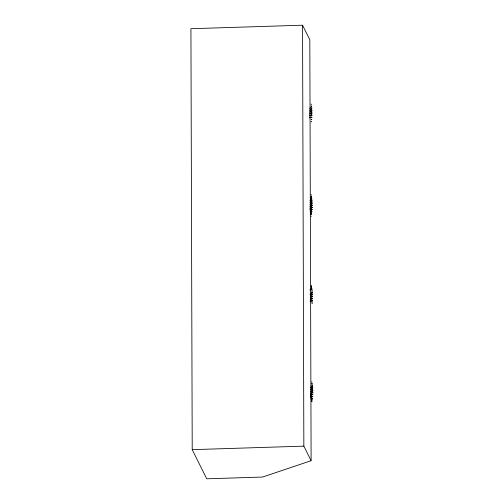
<?xml version="1.0" encoding="UTF-8"?>
<svg xmlns="http://www.w3.org/2000/svg" width="504" height="504" viewBox="0 0 504 504"><rect width="100%" height="100%" fill="white"/><g stroke="black" fill="none" stroke-linecap="round" stroke-linejoin="round"><path stroke-width="0.76" d="M309.96 110.237L311.926 108.832L311.428 108.083M310.243 202.595L312.31 200.894L310.269 200.082M309.922 294.229L312.493 292.396L311.995 291.646M312.606 388.036L312.178 387.664M310.823 389.592L312.889 387.891L310.842 387.078M310.905 214.452L311.472 206.646L310.855 199.25M311.478 401.449L311.888 389.863M311.863 382.252L311.863 381.679M311.226 195.357L311.22 194.594M311.875 400.844L312.392 401.071L311.837 401.102M312.637 387.948L310.647 389.403M311.226 286.499L311.245 285.9M311.428 286.669L311.264 285.604M311.252 104.99L311.214 104.07M311.346 197.171L311.176 196.554M311.919 384.168L311.856 383.594M312.108 384.344L312.341 383.802L311.856 383.311M310.451 198.425L311.718 197.07L311.277 196.314M309.998 289.989L311.756 288.212L311.333 287.721M310.187 290.172L311.957 288.37L311.428 287.482M311.371 106.766L311.207 106.237M311.938 290.329L311.882 289.844L310.206 289.391M312.121 290.512L312.108 289.674L310.307 289.157M309.765 108.461L311.705 106.791L311.188 105.966M310.464 200.126L311.787 198.979L311.371 198.557M310.048 200.812L311.989 199.143L311.472 198.324M310.445 387.626L312.367 385.976L311.945 385.554M310.628 387.809L312.562 386.146L312.052 385.321M309.784 110.048L311.737 108.656L311.315 108.31M310.067 202.406L312.058 200.951L310.155 200.308M310.351 293.612L312.304 292.219L311.882 291.873M309.758 111.957L311.938 110.641L311.453 110.471M309.922 112.153L312.058 110.93L311.579 110.25M310.042 204.309L312.222 202.999L310.3 202.488M310.212 204.504L312.448 203.081L310.414 202.268M310.325 295.52L312.505 294.204L312.02 294.034M310.489 295.716L312.625 294.493L312.14 293.813M310.615 391.306L312.795 390.071L310.873 389.485M310.785 391.501L313.028 390.077L310.993 389.264M309.626 113.866L311.982 112.89L311.567 112.694M309.784 114.068L312.108 113.066L311.567 112.442M309.91 206.224L312.266 205.241L310.414 204.731M310.067 206.419L312.499 205.235L310.414 204.479M310.187 297.429L312.562 296.352L312.133 296.257M310.351 297.631L312.675 296.629L312.133 296.006M310.483 393.221L312.858 392.144L310.987 391.728M310.647 393.416L313.079 392.238L310.987 391.476M311.113 460.706L262.565 477.042L206.747 478.8L192.219 449.656L190.922 28.715L302.551 25.2L309.815 39.772L311.113 460.706L303.849 446.135L302.551 25.2M309.677 115.681L311.957 115.12L311.522 114.931M309.67 115.933L312.115 115.195L311.535 114.679M309.96 208.032L312.241 207.472L310.369 206.987M309.954 208.291L312.461 207.428L310.376 206.734M310.243 299.244L312.524 298.683L312.089 298.494M310.231 299.496L312.675 298.759L312.102 298.242M310.54 395.029L312.82 394.323L310.943 393.983M310.527 395.287L313.041 394.424L310.955 393.731M311.252 216.392L311.214 216.077M309.576 117.533L311.856 117.325L311.39 117.193M309.557 117.791L312.007 117.369L311.409 116.934M309.859 209.891L312.14 209.683L310.231 209.267M310.558 210.042L312.335 209.614L310.25 209.009M310.143 301.096L312.423 300.888L311.957 300.756M310.124 301.354L312.575 300.932L311.976 300.497M310.439 396.887L312.726 396.535L310.804 396.264M310.414 397.146L312.915 396.635L310.829 396.005M192.219 449.656L303.849 446.135M311.516 119.379L311.837 119.498L311.195 119.202M311.485 119.637L311.163 119.461M311.8 211.737L311.447 211.812M312.083 302.942L312.398 303.062L311.888 302.791M312.052 303.2L311.856 303.049M312.379 398.733L312.65 398.941L310.792 399.004M310.218 212.008L312.121 211.856L311.478 211.56M311.188 121.804L311.51 121.622L311.182 121.785M311.176 213.828L311.818 214.068L311.258 214.106M312.058 398.557L312.537 398.935L312.026 398.815"/></g></svg>
